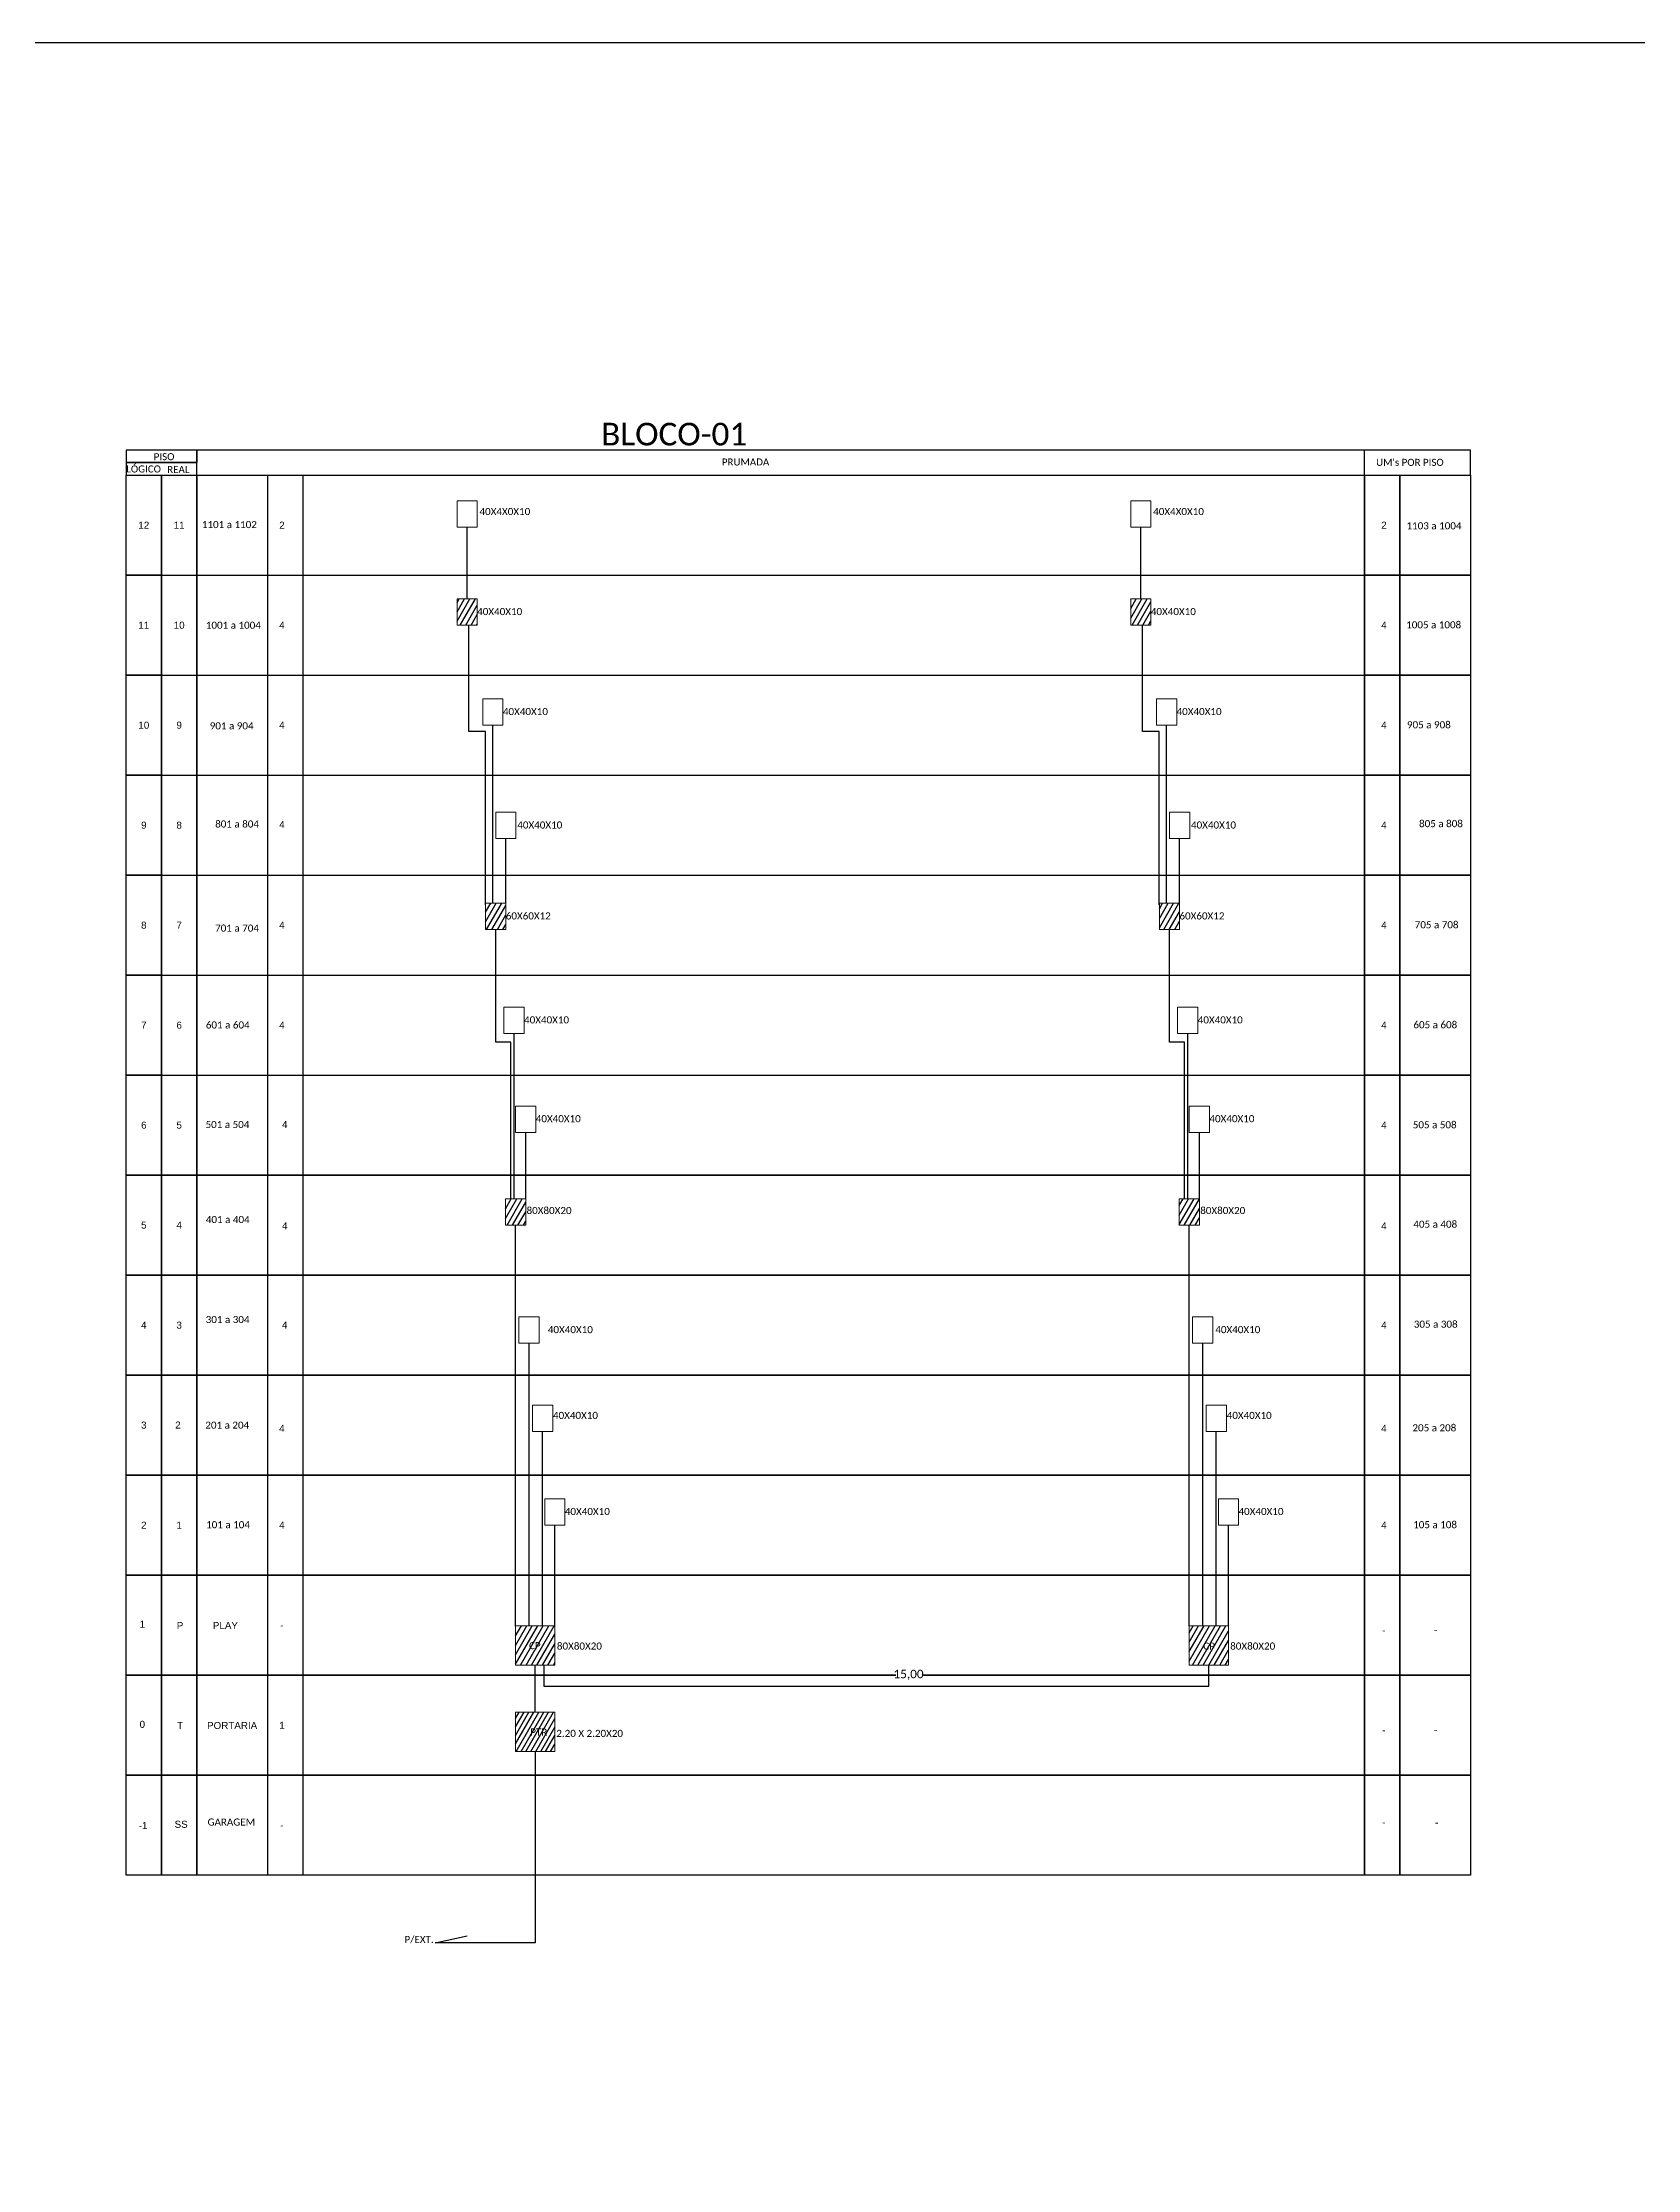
# Model space of a CAD drawing. Header units: metres. Extents: x -203 to 1885, y -55 to 636.
# Drawn here: x 274.3 to 541.9, y 279 to 636 of the extents above; entities that cross this region are included whole.
import ezdxf
from ezdxf.enums import TextEntityAlignment as Align

# ---------------------------------------------------------------- set-up
doc = ezdxf.new("R2010")
doc.units = ezdxf.units.M
doc.styles.add('ARIAL', font='arial.ttf')
doc.styles.add('WMF-Calibri0', font='calibri.ttf')
pattern_1 = [(60, (0.5075, -47.8008), (-0.6874077, 0.396875), [])]

msp = doc.modelspace()

# ---------------------------------------------------------------- hatches: boundary and pattern name
h = msp.add_hatch()
h.set_pattern_fill('ANSI31', color=1, scale=0.25, angle=15, style=0)
h.set_pattern_definition(pattern_1)
h.paths.add_polyline_path([(343.81, 538.22), (347.2, 538.22), (347.2, 542.64), (343.81, 542.64)])
h.paths.add_polyline_path([(346.88, 539.59), (355.12, 539.59), (355.12, 541.42), (346.88, 541.42)], flags=9)
h = msp.add_hatch()
h.set_pattern_fill('ANSI31', color=1, scale=0.25, angle=15, style=0)
h.set_pattern_definition(pattern_1)
h.paths.add_polyline_path([(456.86, 538.22), (460.26, 538.22), (460.26, 542.64), (456.86, 542.64)])
h.paths.add_polyline_path([(459.94, 539.59), (468.18, 539.59), (468.18, 541.42), (459.94, 541.42)], flags=9)
h = msp.add_hatch()
h.set_pattern_fill('ANSI31', color=1, scale=0.25, angle=15, style=0)
h.set_pattern_definition(pattern_1)
h.paths.add_polyline_path([(352.01, 487.13), (352.01, 491.55), (348.61, 491.55), (348.61, 487.13)])
h.paths.add_polyline_path([(351.68, 488.5), (359.92, 488.5), (359.92, 490.33), (351.68, 490.33)], flags=9)
h = msp.add_hatch()
h.set_pattern_fill('ANSI31', color=1, scale=0.25, angle=15, style=0)
h.set_pattern_definition(pattern_1)
h.paths.add_polyline_path([(465.06, 491.55), (461.67, 491.55), (461.67, 487.13), (465.06, 487.13)])
h.paths.add_polyline_path([(464.74, 488.5), (472.98, 488.5), (472.98, 490.33), (464.74, 490.33)], flags=9)
h = msp.add_hatch()
h.set_pattern_fill('ANSI31', color=1, scale=0.25, angle=15, style=0)
h.set_pattern_definition(pattern_1)
h.paths.add_polyline_path([(355.34, 441.95), (351.94, 441.95), (351.94, 437.53), (355.34, 437.53)])
h.paths.add_polyline_path([(355.17, 439.07), (363.41, 439.07), (363.41, 440.9), (355.17, 440.9)], flags=9)
h = msp.add_hatch()
h.set_pattern_fill('ANSI31', color=1, scale=0.25, angle=15, style=0)
h.set_pattern_definition(pattern_1)
h.paths.add_polyline_path([(465, 437.53), (468.39, 437.53), (468.39, 441.95), (465, 441.95)])
h.paths.add_polyline_path([(468.23, 439.07), (476.47, 439.07), (476.47, 440.9), (468.23, 440.9)], flags=9)
h = msp.add_hatch()
h.set_pattern_fill('ANSI31', color=1, scale=0.25, angle=15, style=0)
h.set_pattern_definition(pattern_1)
h.paths.add_polyline_path([(360.22, 370.26), (353.64, 370.26), (353.64, 363.68), (360.22, 363.68)])
h.paths.add_polyline_path([(355.58, 366.04), (358.15, 366.04), (358.15, 367.86), (355.58, 367.86)], flags=24)
h = msp.add_hatch()
h.set_pattern_fill('ANSI31', color=1, scale=0.25, angle=15, style=0)
h.set_pattern_definition(pattern_1)
h.paths.add_polyline_path([(473.27, 363.68), (473.27, 370.26), (466.69, 370.26), (466.69, 363.68)])
h.paths.add_polyline_path([(468.74, 365.95), (471.31, 365.95), (471.31, 367.77), (468.74, 367.77)], flags=24)
at = {"linetype": 'Continuous'}
h = msp.add_hatch(dxfattribs=at)
h.set_pattern_fill('ANSI31', color=1, scale=0.225, angle=15, style=0)
h.set_pattern_definition([(60, (128.5447, -16.56695), (-0.6186669, 0.3571875), [])])
h.paths.add_polyline_path([(353.64, 349.17), (360.22, 349.17), (360.22, 355.76), (353.64, 355.76)])
h.paths.add_polyline_path([(355.8, 351.56), (359.29, 351.56), (359.29, 353.34), (355.8, 353.34)], flags=24)
h.paths.add_polyline_path([(360.17, 351.31), (372.09, 351.31), (372.09, 353.14), (360.17, 353.14)], flags=9)

# ---------------------------------------------------------------- linework, layer by layer
for p, q in [((513.88, 567.61), (496.08, 567.61)), ((513.88, 563.39), (513.88, 567.61)), ((294.22, 563.39), (300.15, 563.39)), ((294.22, 546.61), (294.22, 563.39)), ((300.15, 563.39), (402.15, 563.39)), ((300.15, 563.39), (369.21, 563.39)), ((300.15, 546.61), (300.15, 563.39)), ((300.15, 563.39), (300.15, 546.61)), ((312.01, 563.39), (312.01, 445.92)), ((317.94, 563.39), (317.94, 546.61)), ((374.65, 563.39), (496.09, 563.39)), ((496.09, 563.39), (496.09, 546.61)), ((294.22, 546.61), (300.15, 546.61)), ((294.22, 529.83), (294.22, 546.61)), ((300.15, 546.61), (402.15, 546.61)), ((300.15, 546.61), (369.21, 546.61)), ((300.15, 529.83), (300.15, 546.61)), ((300.15, 546.61), (300.15, 529.83)), ((312.01, 546.61), (312.01, 429.14)), ((317.94, 546.61), (317.94, 529.83)), ((374.65, 546.61), (496.09, 546.61)), ((496.09, 546.61), (496.09, 529.83)), ((294.22, 529.83), (300.15, 529.83)), ((294.22, 513.05), (294.22, 529.83)), ((300.15, 529.83), (402.15, 529.83)), ((300.15, 529.83), (369.21, 529.83)), ((300.15, 513.05), (300.15, 529.83)), ((300.15, 529.83), (300.15, 513.05)), ((312.01, 529.83), (312.01, 412.36)), ((317.94, 529.83), (317.94, 513.05)), ((374.65, 529.83), (496.09, 529.83)), ((496.09, 529.83), (496.09, 513.05)), ((294.22, 513.05), (300.15, 513.05)), ((294.22, 496.27), (294.22, 513.05)), ((300.15, 513.05), (402.15, 513.05)), ((300.15, 513.05), (369.21, 513.05)), ((300.15, 496.27), (300.15, 513.05)), ((300.15, 513.05), (300.15, 496.27)), ((312.01, 513.05), (312.01, 395.58)), ((317.94, 513.05), (317.94, 496.27)), ((374.65, 513.05), (496.09, 513.05)), ((496.09, 513.05), (496.09, 496.27)), ((294.22, 496.27), (300.15, 496.27)), ((294.22, 479.48), (294.22, 496.27)), ((300.15, 496.27), (402.15, 496.27)), ((300.15, 496.27), (369.21, 496.27)), ((300.15, 479.48), (300.15, 496.27)), ((300.15, 496.27), (300.15, 479.48)), ((312.01, 496.27), (312.01, 378.79)), ((317.94, 496.27), (317.94, 462.7)), ((374.65, 496.27), (496.09, 496.27)), ((496.09, 496.27), (496.09, 479.48)), ((294.22, 479.48), (300.15, 479.48)), ((294.22, 462.7), (294.22, 479.48)), ((300.15, 479.48), (496.09, 479.48)), ((300.15, 462.7), (300.15, 479.48)), ((300.15, 479.48), (300.15, 462.7)), ((312.01, 479.48), (312.01, 362.01)), ((496.09, 479.48), (496.09, 462.7)), ((294.22, 462.7), (300.15, 462.7)), ((294.22, 445.92), (294.22, 462.7)), ((300.15, 462.7), (496.09, 462.7)), ((300.15, 445.92), (300.15, 462.7)), ((300.15, 462.7), (300.15, 445.92)), ((312.01, 462.7), (312.01, 362.01)), ((312.01, 462.7), (312.01, 328.45)), ((317.94, 462.7), (317.94, 362.01)), ((317.94, 462.7), (317.94, 362.01)), ((317.94, 462.7), (317.94, 378.79)), ((496.09, 462.7), (496.09, 445.92)), ((300.15, 445.92), (294.22, 445.92)), ((294.22, 445.92), (300.15, 445.92)), ((294.22, 429.14), (294.22, 445.92)), ((496.09, 445.92), (300.15, 445.92)), ((300.15, 445.92), (496.09, 445.92)), ((300.15, 429.14), (300.15, 445.92)), ((300.15, 445.92), (300.15, 429.14)), ((312.01, 445.92), (312.01, 328.45)), ((317.94, 445.92), (317.94, 328.45)), ((317.94, 445.92), (317.94, 328.45)), ((496.09, 445.92), (496.09, 429.14)), ((300.15, 429.14), (294.22, 429.14)), ((294.22, 429.14), (300.15, 429.14)), ((294.22, 412.36), (294.22, 429.14)), ((496.09, 429.14), (300.15, 429.14)), ((300.15, 429.14), (496.09, 429.14)), ((300.15, 412.36), (300.15, 429.14)), ((300.15, 429.14), (300.15, 412.36)), ((496.09, 429.14), (496.09, 412.36)), ((300.15, 412.36), (294.22, 412.36)), ((294.22, 412.36), (300.15, 412.36)), ((294.22, 395.58), (294.22, 412.36)), ((496.09, 412.36), (300.15, 412.36)), ((300.15, 412.36), (496.09, 412.36)), ((300.15, 395.58), (300.15, 412.36)), ((300.15, 412.36), (300.15, 395.58)), ((496.09, 412.36), (496.09, 395.58)), ((300.15, 395.58), (294.22, 395.58)), ((294.22, 395.58), (300.15, 395.58)), ((294.22, 378.79), (294.22, 395.58)), ((496.09, 395.58), (300.15, 395.58)), ((300.15, 395.58), (496.09, 395.58)), ((300.15, 378.79), (300.15, 395.58)), ((300.15, 395.58), (300.15, 378.79)), ((496.09, 395.58), (496.09, 378.79)), ((300.15, 378.79), (294.22, 378.79)), ((294.22, 378.79), (300.15, 378.79)), ((294.22, 362.01), (294.22, 378.79)), ((496.09, 378.79), (300.15, 378.79)), ((300.15, 378.79), (496.09, 378.79)), ((300.15, 362.01), (300.15, 378.79)), ((300.15, 378.79), (300.15, 362.01)), ((496.09, 378.79), (496.09, 362.01)), ((300.15, 362.01), (294.22, 362.01)), ((294.22, 362.01), (300.15, 362.01)), ((294.22, 345.23), (294.22, 362.01)), ((300.15, 362.01), (417.44, 362.01)), ((300.15, 345.23), (300.15, 362.01)), ((300.15, 362.01), (300.15, 345.23)), ((417.44, 362.01), (300.15, 362.01)), ((496.09, 362.01), (422.07, 362.01)), ((422.07, 362.01), (496.09, 362.01)), ((496.09, 362.01), (496.09, 345.23)), ((294.22, 328.45), (294.22, 345.23)), ((300.15, 345.23), (294.22, 345.23)), ((294.22, 345.23), (300.15, 345.23)), ((300.15, 328.45), (300.15, 345.23)), ((300.15, 345.23), (300.15, 328.45)), ((496.09, 345.23), (300.15, 345.23)), ((300.15, 345.23), (496.09, 345.23)), ((496.09, 345.23), (496.09, 328.45)), ((300.15, 328.45), (294.22, 328.45)), ((496.09, 328.45), (300.15, 328.45))]:
    msp.add_line(p, q)
for points in [[(-203.47, 636.01), (824.44, 636.01), (824.44, -55.3), (-203.47, -55.3)], [(288.29, 563.39), (294.22, 563.39), (294.22, 546.61), (288.29, 546.61)], [(496.09, 563.39), (502.02, 563.39), (502.02, 546.61), (496.09, 546.61)], [(502.02, 563.39), (513.88, 563.39), (513.88, 546.61), (502.02, 546.61)], [(288.29, 546.61), (294.22, 546.61), (294.22, 529.83), (288.29, 529.83)], [(496.09, 546.61), (502.02, 546.61), (502.02, 529.83), (496.09, 529.83)], [(502.02, 546.61), (513.88, 546.61), (513.88, 529.83), (502.02, 529.83)], [(288.29, 529.83), (294.22, 529.83), (294.22, 513.05), (288.29, 513.05)], [(496.09, 529.83), (502.02, 529.83), (502.02, 513.05), (496.09, 513.05)], [(502.02, 529.83), (513.88, 529.83), (513.88, 513.05), (502.02, 513.05)], [(288.29, 513.05), (294.22, 513.05), (294.22, 496.27), (288.29, 496.27)], [(496.09, 513.05), (502.02, 513.05), (502.02, 496.27), (496.09, 496.27)], [(502.02, 513.05), (513.88, 513.05), (513.88, 496.27), (502.02, 496.27)], [(288.29, 496.27), (294.22, 496.27), (294.22, 479.48), (288.29, 479.48)], [(496.09, 496.27), (502.02, 496.27), (502.02, 479.48), (496.09, 479.48)], [(502.02, 496.27), (513.88, 496.27), (513.88, 479.48), (502.02, 479.48)], [(288.29, 479.48), (294.22, 479.48), (294.22, 462.7), (288.29, 462.7)], [(496.09, 479.48), (502.02, 479.48), (502.02, 462.7), (496.09, 462.7)], [(502.02, 479.48), (513.88, 479.48), (513.88, 462.7), (502.02, 462.7)], [(288.29, 462.7), (294.22, 462.7), (294.22, 445.92), (288.29, 445.92)], [(496.09, 462.7), (502.02, 462.7), (502.02, 445.92), (496.09, 445.92)], [(502.02, 462.7), (513.88, 462.7), (513.88, 445.92), (502.02, 445.92)], [(288.29, 445.92), (294.22, 445.92), (294.22, 429.14), (288.29, 429.14)], [(496.09, 445.92), (502.02, 445.92), (502.02, 429.14), (496.09, 429.14)], [(502.02, 445.92), (513.88, 445.92), (513.88, 429.14), (502.02, 429.14)], [(288.29, 429.14), (294.22, 429.14), (294.22, 412.36), (288.29, 412.36)], [(496.09, 429.14), (502.02, 429.14), (502.02, 412.36), (496.09, 412.36)], [(502.02, 429.14), (513.88, 429.14), (513.88, 412.36), (502.02, 412.36)], [(288.29, 412.36), (294.22, 412.36), (294.22, 395.58), (288.29, 395.58)], [(496.09, 412.36), (502.02, 412.36), (502.02, 395.58), (496.09, 395.58)], [(502.02, 412.36), (513.88, 412.36), (513.88, 395.58), (502.02, 395.58)], [(288.29, 395.58), (294.22, 395.58), (294.22, 378.79), (288.29, 378.79)], [(496.09, 395.58), (502.02, 395.58), (502.02, 378.79), (496.09, 378.79)], [(502.02, 395.58), (513.88, 395.58), (513.88, 378.79), (502.02, 378.79)], [(288.29, 378.79), (294.22, 378.79), (294.22, 362.01), (288.29, 362.01)], [(496.09, 378.79), (502.02, 378.79), (502.02, 362.01), (496.09, 362.01)], [(502.02, 378.79), (513.88, 378.79), (513.88, 362.01), (502.02, 362.01)], [(288.29, 362.01), (294.22, 362.01), (294.22, 345.23), (288.29, 345.23)], [(496.09, 362.01), (502.02, 362.01), (502.02, 345.23), (496.09, 345.23)], [(502.02, 362.01), (513.88, 362.01), (513.88, 345.23), (502.02, 345.23)], [(288.29, 345.23), (294.22, 345.23), (294.22, 328.45), (288.29, 328.45)], [(496.09, 345.23), (502.02, 345.23), (502.02, 328.45), (496.09, 328.45)], [(502.02, 345.23), (513.88, 345.23), (513.88, 328.45), (502.02, 328.45)]]:
    msp.add_lwpolyline(points, close=True)
at = {"color": 0}
for points in [[(288.29, 565.5), (300.15, 565.5), (300.15, 567.61), (288.29, 567.61)], [(288.29, 563.39), (300.15, 563.39), (300.15, 565.5), (288.29, 565.5)]]:
    msp.add_lwpolyline(points, close=True, dxfattribs=at)
for points in [[(300.15, 567.61), (300.15, 565.5)], [(496.08, 567.61), (300.15, 567.61)], [(496.08, 563.39), (496.08, 567.61)], [(288.29, 562.34), (288.29, 563.39)]]:
    msp.add_lwpolyline(points)
at = {"color": 0, "lineweight": 0}
for points in [[(343.81, 559.08), (347.2, 559.08), (347.2, 554.66), (343.81, 554.66)], [(456.86, 559.08), (460.26, 559.08), (460.26, 554.66), (456.86, 554.66)], [(348.13, 525.86), (351.52, 525.86), (351.52, 521.44), (348.13, 521.44)], [(461.18, 525.86), (464.58, 525.86), (464.58, 521.44), (461.18, 521.44)], [(350.31, 506.82), (353.7, 506.82), (353.7, 502.4), (350.31, 502.4)], [(463.36, 506.82), (466.76, 506.82), (466.76, 502.4), (463.36, 502.4)], [(351.68, 474.1), (355.07, 474.1), (355.07, 469.69), (351.68, 469.69)], [(464.73, 474.1), (468.13, 474.1), (468.13, 469.69), (464.73, 469.69)], [(353.64, 457.52), (357.03, 457.52), (357.03, 453.1), (353.64, 453.1)], [(466.69, 457.52), (470.09, 457.52), (470.09, 453.1), (466.69, 453.1)], [(354.2, 422.13), (357.59, 422.13), (357.59, 417.71), (354.2, 417.71)], [(467.25, 422.13), (470.64, 422.13), (470.64, 417.71), (467.25, 417.71)], [(356.47, 407.32), (359.87, 407.32), (359.87, 402.9), (356.47, 402.9)], [(469.53, 407.32), (472.92, 407.32), (472.92, 402.9), (469.53, 402.9)], [(358.52, 391.6), (361.92, 391.6), (361.92, 387.18), (358.52, 387.18)], [(471.58, 391.6), (474.97, 391.6), (474.97, 387.18), (471.58, 387.18)]]:
    msp.add_lwpolyline(points, close=True, dxfattribs=at)
at = {"color": 3}
for points in [[(345.5, 542.64), (345.5, 554.66)], [(458.56, 542.64), (458.56, 554.66)], [(348.58, 491.28), (348.58, 520.4), (345.81, 520.4), (345.81, 538.22)], [(461.63, 491.28), (461.63, 520.4), (458.86, 520.4), (458.86, 538.22)], [(349.82, 491.55), (349.82, 521.44)], [(462.88, 491.55), (462.88, 521.44)], [(352.01, 491.55), (352.01, 502.4)], [(465.06, 491.55), (465.06, 502.4)], [(352.84, 441.95), (352.84, 468.24), (350.31, 468.24), (350.31, 487.13)], [(465.89, 441.95), (465.89, 468.24), (463.36, 468.24), (463.36, 487.13)], [(353.38, 441.95), (353.38, 469.69)], [(466.43, 441.95), (466.43, 469.69)], [(355.34, 441.95), (355.34, 453.1)], [(468.39, 441.95), (468.39, 453.1)], [(353.64, 370.26), (353.64, 437.53)], [(466.69, 370.26), (466.69, 437.53)], [(355.89, 370.26), (355.89, 417.71)], [(468.95, 370.26), (468.95, 417.71)], [(358.17, 370.26), (358.17, 402.9)], [(471.23, 370.26), (471.23, 402.9)], [(360.22, 370.26), (360.22, 387.18)], [(473.27, 370.26), (473.27, 387.18)], [(356.93, 355.76), (356.93, 363.68)], [(358.4, 363.68), (358.4, 360.17), (469.98, 360.17), (469.98, 363.68)], [(356.93, 349.17), (356.93, 317.1), (340.15, 317.1)], [(340.15, 317.1), (345.51, 318.23)]]:
    msp.add_lwpolyline(points, dxfattribs=at)
at = {"color": 1, "lineweight": 0}
for points in [[(343.81, 542.64), (347.2, 542.64), (347.2, 538.22), (343.81, 538.22)], [(456.86, 542.64), (460.26, 542.64), (460.26, 538.22), (456.86, 538.22)], [(348.61, 491.55), (352.01, 491.55), (352.01, 487.13), (348.61, 487.13)], [(461.67, 491.55), (465.06, 491.55), (465.06, 487.13), (461.67, 487.13)], [(351.94, 441.95), (355.34, 441.95), (355.34, 437.53), (351.94, 437.53)], [(465, 441.95), (468.39, 441.95), (468.39, 437.53), (465, 437.53)], [(353.64, 370.26), (360.22, 370.26), (360.22, 363.68), (353.64, 363.68)], [(466.69, 370.26), (473.27, 370.26), (473.27, 363.68), (466.69, 363.68)], [(353.64, 355.76), (360.22, 355.76), (360.22, 349.17), (353.64, 349.17)]]:
    msp.add_lwpolyline(points, close=True, dxfattribs=at)

# ---------------------------------------------------------------- texts
at = {"color": 3, "style": 'WMF-Calibri0'}
msp.add_text('BLOCO-01', height=3.8, dxfattribs=at).set_placement((367.99, 568.39))
at = {"color": 0, "style": 'WMF-Calibri0'}
for s, height, p in [('  LÓGICO', 1.179, (287.48, 563.85)), ('     PISO', 1.179, (290.83, 565.91)), ('    REAL', 1.179, (293.51, 563.76)), ('PRUMADA', 1.179, (388.25, 565.02)), ("UM's POR PISO", 1.1788, (498.04, 564.96))]:
    msp.add_text(s, height=height, dxfattribs=at).set_placement(p)
at = {"style": 'WMF-Calibri0'}
for s, height, p in [('40X4X0X10', 1.188, (347.58, 556.7)), ('40X4X0X10', 1.188, (460.63, 556.7)), ('1101 a 1102', 1.1875, (300.99, 554.51)), ('1103 a 1004', 1.1875, (503.14, 554.31)), ('40X40X10', 1.188, (347.19, 539.91)), ('40X40X10', 1.188, (460.24, 539.91)), ('1001 a 1004', 1.1875, (301.66, 537.62)), ('1005 a 1008', 1.1875, (503.09, 537.69)), ('901 a 904', 1.188, (302.31, 520.73)), ('40X40X10', 1.188, (351.51, 523.13)), ('40X40X10', 1.188, (464.56, 523.13)), ('905 a 908', 1.188, (503.22, 520.91)), ('801 a 804', 1.188, (303.22, 504.26)), ('40X40X10', 1.188, (353.92, 504.09)), ('40X40X10', 1.188, (466.98, 504.09)), ('805 a 808', 1.188, (505.25, 504.32)), ('60X60X12', 1.188, (351.99, 488.83)), ('60X60X12', 1.188, (465.04, 488.83)), ('701 a 704', 1.188, (303.22, 486.79)), ('705 a 708', 1.188, (504.52, 487.35)), ('601 a 604', 1.188, (301.66, 470.53)), ('40X40X10', 1.188, (355.06, 471.38)), ('40X40X10', 1.188, (468.11, 471.38)), ('605 a 608', 1.188, (504.3, 470.57)), ('501 a 504', 1.188, (301.61, 453.82)), ('40X40X10', 1.188, (357.02, 454.8)), ('40X40X10', 1.188, (470.07, 454.8)), ('505 a 508', 1.188, (504.2, 453.78)), ('401 a 404', 1.188, (301.66, 437.87)), ('80X80X20', 1.188, (355.48, 439.39)), ('80X80X20', 1.188, (468.53, 439.39)), ('405 a 408', 1.188, (504.29, 437.09)), ('301 a 304', 1.188, (301.63, 421.09)), ('305 a 308', 1.188, (504.37, 420.31)), ('40X40X10', 1.188, (359.05, 419.4)), ('40X40X10', 1.188, (471.06, 419.4)), ('201 a 204', 1.188, (301.57, 403.37)), ('40X40X10', 1.188, (359.91, 405)), ('40X40X10', 1.188, (472.97, 405)), ('205 a 208', 1.188, (504.14, 402.92)), ('40X40X10', 1.188, (361.9, 388.88)), ('40X40X10', 1.188, (474.95, 388.88)), ('101 a 104', 1.188, (301.7, 386.66)), ('105 a 108', 1.188, (504.26, 386.66)), ('-', 1.19, (507.75, 368.93)), ('CP', 1.188, (355.89, 366.36)), ('80X80X20', 1.188, (360.57, 366.29)), ('CP', 1.188, (469.04, 366.27)), ('80X80X20', 1.188, (473.56, 366.29)), ('15,00', 1.425, (417.05, 361.48)), ('PTR', 1.188, (356.1, 351.86)), ('2.20 X 2.20X20', 1.1875, (360.47, 351.63)), ('-', 1.19, (507.75, 352.15)), ('GARAGEM', 1.188, (301.95, 336.75)), ('-', 1.19, (507.94, 336.63)), ('P/EXT.', 1.188, (334.99, 317.05))]:
    msp.add_text(s, height=height, dxfattribs=at).set_placement(p)
at = {"style": 'ARIAL', "flags": 12}
for tag, text, height, p in [('12', 'XX', 1.179, (291.25, 555)), ('11', 'XX', 1.179, (297.18, 555)), ('2', 'XX', 1.179, (314.43, 555)), ('2', 'XX', 1.179, (499.36, 555)), ('11', 'XX', 1.179, (291.25, 538.22)), ('10', 'XX', 1.179, (297.18, 538.22)), ('4', 'XX', 1.179, (314.43, 538.22)), ('4', 'XX', 1.179, (499.36, 538.22)), ('10', '', 1.18, (291.25, 521.44)), ('9', 'XX', 1.179, (297.18, 521.44)), ('4', 'XX', 1.179, (314.43, 521.44)), ('4', 'XX', 1.179, (499.36, 521.44)), ('9', 'XX', 1.179, (291.25, 504.66)), ('8', 'XX', 1.179, (297.18, 504.66)), ('4', 'XX', 1.179, (314.43, 504.76)), ('4', 'XX', 1.179, (499.36, 504.66)), ('8', 'XX', 1.179, (291.25, 487.87)), ('7', 'XX', 1.179, (297.18, 487.87)), ('4', 'XX', 1.179, (314.43, 487.87)), ('4', 'XX', 1.179, (499.36, 487.87)), ('7', 'XX', 1.179, (291.25, 471.09)), ('6', 'XX', 1.179, (297.18, 471.09)), ('4', 'XX', 1.179, (314.43, 471.09)), ('4', 'XX', 1.179, (499.36, 471.09)), ('6', 'XX', 1.179, (291.25, 454.31)), ('5', 'XX', 1.179, (297.18, 454.31)), ('4', 'XX', 1.179, (314.91, 454.43)), ('4', 'XX', 1.179, (499.36, 454.31)), ('5', 'XX', 1.179, (291.25, 437.53)), ('4', 'XX', 1.179, (297.18, 437.53)), ('4', 'XX', 1.179, (314.91, 437.41)), ('4', 'XX', 1.179, (499.36, 437.41)), ('4', 'XX', 1.179, (291.25, 420.75)), ('3', 'XX', 1.179, (297.18, 420.75)), ('4', 'XX', 1.179, (314.89, 420.75)), ('4', 'XX', 1.179, (499.36, 420.75)), ('3', 'XX', 1.179, (291.25, 403.97)), ('2', 'XX', 1.179, (296.98, 403.98)), ('4', 'XX', 1.179, (314.43, 403.43)), ('4', 'XX', 1.179, (499.36, 403.43)), ('2', 'XX', 1.179, (291.25, 387.18)), ('1', 'PL', 1.179, (297.18, 387.18)), ('4', '0', 1.18, (314.43, 387.18)), ('4', '0', 1.18, (499.36, 387.18)), ('1', 'XX', 1.179, (291, 370.54)), ('P', 'XX', 1.179, (297.33, 370.33)), ('PLAY', 'XX', 1.179, (304.94, 370.33)), ('-', 'XX', 1.179, (314.43, 370.37)), ('-', 'XX', 1.179, (499.36, 369.56)), ('0', 'XX', 1.179, (291, 353.75)), ('T', 'XX', 1.179, (297.33, 353.55)), ('PORTARIA', 'PORTARIA', 1.179, (306.07, 353.55)), ('1', 'XX', 1.179, (314.43, 353.58)), ('-', 'XX', 1.179, (499.36, 352.78)), ('-1', 'XX', 1.179, (291.13, 336.77)), ('SS', 'XX', 1.179, (297.51, 336.97)), ('-', 'XX', 1.179, (314.43, 336.8)), ('-', 'XX', 1.179, (499.36, 337.31))]:
    msp.add_attdef(tag, text=text, height=height, dxfattribs=at).set_placement(p, align=Align.MIDDLE_CENTER)

doc.saveas('drawing.dxf')
